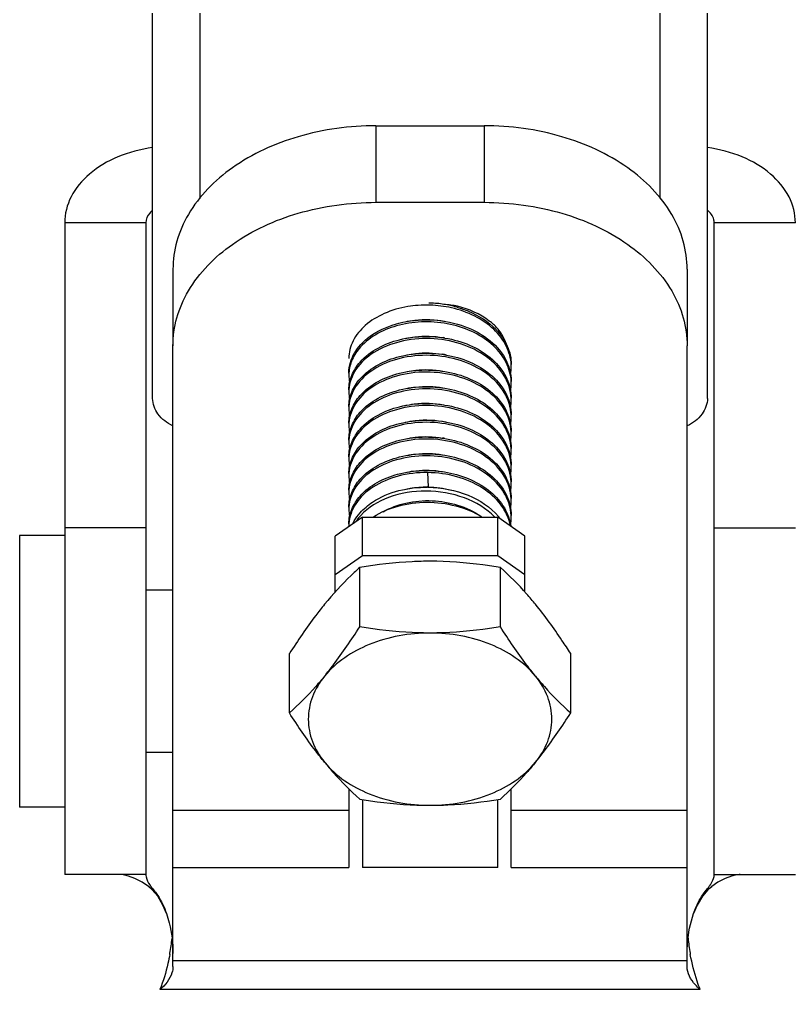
# Model space of a CAD drawing. Extents: x 4995099 to 5303443, y 4627657 to 4889583.
# Drawn here: x 5050353 to 5050986, y 4765713 to 4766510 of the extents above; entities that cross this region are included whole.
import ezdxf

# ---------------------------------------------------------------- set-up
doc = ezdxf.new("R2010")
doc.units = 0
doc.header["$LTSCALE"] = 1000
doc.header["$MEASUREMENT"] = 0
doc.layers.get('0').update_dxf_attribs({"color": 4, "linetype": 'CONTINUOUS'})

msp = doc.modelspace()

# ---------------------------------------------------------------- linework, layer by layer
at = {"linetype": 'Continuous'}
for p, q in [((5050462.56, 4766198.86), (5050462.56, 4769694.69)), ((5050918.55, 4766198.86), (5050918.55, 4769694.69)), ((5050501.48, 4766363.27), (5050501.48, 4769307.83)), ((5050879.63, 4766363.27), (5050879.63, 4769307.83)), ((5050646.07, 4766423), (5050646.07, 4766360.08)), ((5050646.07, 4766423), (5050735.04, 4766423)), ((5050735.04, 4766423), (5050735.04, 4766360.08)), ((5050646.07, 4766360.08), (5050735.04, 4766360.08)), ((5050390.26, 4766343.24), (5050390.26, 4765807.9)), ((5050457, 4766343.24), (5050390.26, 4766343.24)), ((5050457, 4766343.24), (5050457, 4765807.9)), ((5050924.11, 4765807.9), (5050924.11, 4766343.24)), ((5050990.84, 4766343.24), (5050924.11, 4766343.24)), ((5050479.24, 4766305.03), (5050479.24, 4766242.12)), ((5050901.87, 4766305.03), (5050901.87, 4766242.12)), ((5050744.61, 4766255.74), (5050744.7, 4766255.65)), ((5050479.24, 4765732.12), (5050479.24, 4766242.12)), ((5050901.87, 4765732.12), (5050901.87, 4766242.12)), ((5050688.58, 4766138.03), (5050688.89, 4766126.25)), ((5050688.89, 4766126.25), (5050688.89, 4766125.98)), ((5050634.95, 4766101.44), (5050612.7, 4766085.71)), ((5050634.95, 4766069.98), (5050634.95, 4766101.44)), ((5050634.95, 4766101.44), (5050746.16, 4766101.44)), ((5050746.16, 4766069.98), (5050746.16, 4766101.44)), ((5050768.41, 4766085.71), (5050746.16, 4766101.44)), ((5050390.26, 4766086.37), (5050353.03, 4766086.37)), ((5050457, 4766092.69), (5050390.26, 4766092.69)), ((5050612.7, 4766040.03), (5050612.7, 4766085.71)), ((5050768.41, 4766040.03), (5050768.41, 4766085.71)), ((5050924.11, 4766092.69), (5050990.84, 4766092.69)), ((5050612.7, 4766054.25), (5050634.95, 4766069.98)), ((5050634.95, 4766069.98), (5050746.16, 4766069.98)), ((5050746.16, 4766069.98), (5050768.41, 4766054.25)), ((5050632.76, 4766011.29), (5050632.76, 4766060.06)), ((5050748.35, 4766011.29), (5050748.35, 4766060.06)), ((5050479.24, 4766041.46), (5050457, 4766041.46)), ((5050574.97, 4765940.51), (5050574.97, 4765989.28)), ((5050806.14, 4765940.51), (5050806.14, 4765989.28)), ((5050479.24, 4765908), (5050457, 4765908)), ((5050623.82, 4765878.15), (5050623.82, 4765813.45)), ((5050757.29, 4765813.46), (5050757.29, 4765878.15)), ((5050390.26, 4765863.08), (5050353.03, 4765863.08)), ((5050634.95, 4765869.4), (5050634.95, 4765813.49)), ((5050746.16, 4765813.49), (5050746.16, 4765869.41)), ((5050479.24, 4765860.69), (5050623.82, 4765860.69)), ((5050757.29, 4765860.69), (5050901.87, 4765860.69)), ((5050457, 4765807.9), (5050390.26, 4765807.9)), ((5050436.35, 4765807.87), (5050435.76, 4765807.9)), ((5050438.72, 4765807.53), (5050436.35, 4765807.87)), ((5050442.69, 4765806.53), (5050438.72, 4765807.53)), ((5050479.24, 4765813.46), (5050623.82, 4765813.46)), ((5050746.16, 4765813.49), (5050634.95, 4765813.49)), ((5050757.29, 4765813.46), (5050901.87, 4765813.46)), ((5050924.11, 4765807.9), (5050990.84, 4765807.9)), ((5050942.39, 4765807.53), (5050938.42, 4765806.53)), ((5050944.76, 4765807.87), (5050942.39, 4765807.53)), ((5050945.35, 4765807.9), (5050944.76, 4765807.87)), ((5050447.95, 4765804.55), (5050442.69, 4765806.53)), ((5050454.05, 4765801.38), (5050447.95, 4765804.55)), ((5050459.07, 4765797.97), (5050454.05, 4765801.38)), ((5050927.06, 4765801.38), (5050922.04, 4765797.97)), ((5050933.16, 4765804.55), (5050927.06, 4765801.38)), ((5050938.42, 4765806.53), (5050933.16, 4765804.55)), ((5050464.09, 4765794.15), (5050459.07, 4765797.97)), ((5050462.15, 4765795.28), (5050459.09, 4765797.96)), ((5050466.68, 4765789.94), (5050462.15, 4765795.28)), ((5050918.91, 4765795.23), (5050914.39, 4765789.89)), ((5050917.02, 4765794.15), (5050922.04, 4765797.97)), ((5050922.02, 4765797.96), (5050918.91, 4765795.23)), ((5050471.05, 4765782.57), (5050466.68, 4765789.94)), ((5050914.39, 4765789.89), (5050910.05, 4765782.54)), ((5050473.9, 4765775.71), (5050471.05, 4765782.57)), ((5050910.05, 4765782.54), (5050907.21, 4765775.71)), ((5050901.87, 4765736.81), (5050479.24, 4765736.81)), ((5050912.63, 4765713.22), (5050468.47, 4765713.22))]:
    msp.add_line(p, q, dxfattribs=at)
msp.add_line((5050353.03, 4766086.37), (5050353.03, 4765863.08))
for centre, radius, start, end in [((5050687.46, 4766183.23), 94.14, 88.0532, 88.71813), ((5050687.48, 4766183.22), 94.16, 81.17191, 88.06144), ((5050687.23, 4766184.79), 90.87, 94.12569, 99.40267), ((5050687.46, 4766181.72), 93.94, 88.10633, 94.13058), ((5050687.46, 4766181.37), 94.29, 87.99871, 88.11338), ((5050687.54, 4766182.3), 93.36, 77.2993, 88.02789), ((5050695.28, 4766185.48), 91.01, 78.61655, 85.81395), ((5050688.05, 4766186.75), 90.58, 74.33036, 81.18694), ((5050688.85, 4766189.79), 87.43, 74.00439, 74.29493), ((5050687.73, 4766172.48), 77.63, 79.01309, 80.00675), ((5050687.76, 4766158.85), 77.49, 77.88431, 80.31948), ((5050720.43, 4766225), 36.86, 350.57514, 359.97129), ((5050720.82, 4766224.98), 36.47, 0.00153, 2.66813), ((5050654.12, 4766218.1), 30.3, 176.79497, 179.99776), ((5050654.57, 4766218.13), 30.74, 180.04808, 191.33885), ((5050654.12, 4766204.34), 30.3, 176.79546, 179.99776), ((5050720.42, 4766211.24), 36.86, 350.52471, 359.9709), ((5050720.82, 4766211.22), 36.46, 0.00153, 2.66774), ((5050654.57, 4766204.37), 30.75, 180.0489, 191.41749), ((5050720.42, 4766197.48), 36.86, 350.47778, 359.97077), ((5050720.82, 4766197.46), 36.46, 0.00153, 2.66766), ((5050654.12, 4766190.58), 30.3, 176.795, 179.99773), ((5050654.6, 4766190.6), 30.78, 180.05232, 192.14935), ((5050720.43, 4766183.71), 36.86, 350.55933, 359.97118), ((5050720.82, 4766183.69), 36.46, 0.00153, 2.66804), ((5050654.12, 4766176.81), 30.3, 176.79544, 179.99776), ((5050654.57, 4766176.84), 30.74, 180.04852, 191.38357), ((5050687.72, 4766089.86), 77.67, 78.78772, 80.256), ((5050720.42, 4766169.95), 36.86, 350.51432, 359.97082), ((5050720.82, 4766169.93), 36.46, 0.00153, 2.66772), ((5050654.12, 4766163.05), 30.3, 176.79541, 179.99773), ((5050654.57, 4766163.08), 30.75, 180.04877, 191.40188), ((5050720.82, 4766156.17), 36.47, 0.00153, 2.66785), ((5050654.12, 4766149.29), 30.3, 176.79492, 179.99773), ((5050720.43, 4766156.19), 36.86, 350.55498, 359.97115), ((5050654.57, 4766149.31), 30.74, 180.04817, 191.34656), ((5050720.41, 4766142.43), 36.88, 350.33539, 359.96948), ((5050720.82, 4766142.41), 36.46, 0.00153, 2.66796), ((5050654.12, 4766135.52), 30.3, 176.79549, 179.99773), ((5050654.57, 4766135.55), 30.74, 180.04847, 191.36983), ((5050687.46, 4766047.2), 79.06, 88.96287, 89.19864), ((5050687.46, 4766031.9), 94.09, 89.13991, 89.31671), ((5050720.42, 4766128.66), 36.86, 350.49825, 359.97077), ((5050720.82, 4766128.64), 36.46, 0.00153, 2.66766), ((5050654.12, 4766121.76), 30.3, 176.7953, 179.99773), ((5050654.57, 4766121.79), 30.75, 180.0486, 191.38892), ((5050654.12, 4766108), 30.3, 176.79481, 179.99776), ((5050720.43, 4766114.9), 36.86, 350.57752, 359.97131), ((5050720.82, 4766114.88), 36.47, 0.00153, 2.66807), ((5050654.56, 4766108.03), 30.74, 180.04798, 191.32959), ((5050708.74, 4766069.34), 50.15, 37.51952, 40.62392), ((5050720.82, 4766101.12), 36.47, 0.00153, 2.66785), ((5050654.13, 4766094.24), 30.3, 176.79418, 179.99779), ((5050654.05, 4766094.24), 30.22, 180.00025, 181.15233), ((5050720.43, 4766101.14), 36.86, 350.5385, 359.97101), ((5050493.41, 4765821.43), 39.89, 213.78825, 214.18873), ((5050887.7, 4765821.43), 39.89, 325.81127, 326.21175), ((5050311.43, 4765772.18), 167.9, 350.02795, 354.2434), ((5051069.67, 4765772.18), 167.89, 185.75094, 189.97213), ((5050309.57, 4765772.46), 169.78, 349.72994, 350.04435), ((5051071.54, 4765772.46), 169.78, 189.95565, 190.27006)]:
    msp.add_arc(centre, radius, start, end, dxfattribs=at)
for points, knots in [([(5050646.07, 4766423), (5050624.58, 4766423), (5050582.87, 4766417.34), (5050528.26, 4766392.79), (5050494.97, 4766359.48), (5050481.49, 4766328.63), (5050479.24, 4766312.78), (5050479.24, 4766305.03)], [0, 0, 0, 0, 0.287429, 0.554303, 0.789052, 0.896403, 1, 1, 1, 1]), ([(5050901.87, 4766305.03), (5050901.87, 4766312.78), (5050899.62, 4766328.63), (5050886.14, 4766359.48), (5050852.85, 4766392.79), (5050798.23, 4766417.34), (5050756.53, 4766423), (5050735.04, 4766423)], [0, 0, 0, 0, 0.103597, 0.210948, 0.445697, 0.712571, 1, 1, 1, 1]), ([(5050462.52, 4766405.03), (5050452.74, 4766403.71), (5050434.18, 4766398.91), (5050410.53, 4766385.14), (5050394.32, 4766366.08), (5050390.26, 4766350.55), (5050390.26, 4766343.24)], [0, 0, 0, 0, 0.287892, 0.552013, 0.786654, 1, 1, 1, 1]), ([(5050990.84, 4766343.24), (5050990.84, 4766350.55), (5050986.79, 4766366.08), (5050970.58, 4766385.14), (5050946.93, 4766398.91), (5050928.37, 4766403.71), (5050918.59, 4766405.03)], [0, 0, 0, 0, 0.213346, 0.447987, 0.712108, 1, 1, 1, 1]), ([(5050479.24, 4766242.12), (5050479.24, 4766249.86), (5050481.49, 4766265.71), (5050494.97, 4766296.57), (5050528.26, 4766329.88), (5050582.87, 4766354.43), (5050624.58, 4766360.08), (5050646.07, 4766360.08)], [0, 0, 0, 0, 0.103597, 0.210948, 0.445697, 0.712571, 1, 1, 1, 1]), ([(5050735.04, 4766360.08), (5050756.53, 4766360.08), (5050798.23, 4766354.43), (5050852.85, 4766329.88), (5050886.14, 4766296.57), (5050899.62, 4766265.71), (5050901.87, 4766249.86), (5050901.87, 4766242.12)], [0, 0, 0, 0, 0.287429, 0.554303, 0.789052, 0.896403, 1, 1, 1, 1]), ([(5050462.44, 4766353.55), (5050461.6, 4766352.87), (5050458.74, 4766350.14), (5050457, 4766346.11), (5050457, 4766343.24)], [0, 0, 0, 0, 0.274002, 1, 1, 1, 1]), ([(5050924.11, 4766343.24), (5050924.11, 4766344.18), (5050923.61, 4766348.15), (5050921.01, 4766351.64), (5050918.67, 4766353.55)], [0, 0, 0, 0, 0.236834, 1, 1, 1, 1]), ([(5050672.39, 4766274.43), (5050665.71, 4766273.32), (5050653.15, 4766269.75), (5050637.27, 4766260.14), (5050626.5, 4766247.2), (5050623.82, 4766236.77), (5050623.82, 4766231.86)], [0, 0, 0, 0, 0.291651, 0.555731, 0.788679, 1, 1, 1, 1]), ([(5050757.25, 4766226.68), (5050757, 4766231.97), (5050753.97, 4766242.95), (5050743.07, 4766256.86), (5050727.24, 4766267.52), (5050714.71, 4766271.87), (5050708.07, 4766273.37)], [0, 0, 0, 0, 0.219273, 0.456424, 0.717944, 1, 1, 1, 1]), ([(5050712.94, 4766273.84), (5050716.05, 4766272.95), (5050727.6, 4766268.94), (5050738.35, 4766262.2), (5050744.61, 4766255.74)], [0, 0, 0, 0, 0.264817, 1, 1, 1, 1]), ([(5050745.79, 4766256.79), (5050743.78, 4766258.89), (5050734.37, 4766267.15), (5050722.51, 4766272.33), (5050713.24, 4766274.7)], [0, 0, 0, 0, 0.23319, 1, 1, 1, 1]), ([(5050623.82, 4766219.82), (5050623.82, 4766222.77), (5050624.73, 4766228.84), (5050630.17, 4766240.65), (5050643.58, 4766253.23), (5050665.42, 4766262.16), (5050690.67, 4766264.73), (5050715.95, 4766260.45), (5050737.82, 4766249.68), (5050753.3, 4766233.39), (5050757.29, 4766219.47), (5050757.29, 4766212.94)], [0, 0, 0, 0, 0.049449, 0.100956, 0.214949, 0.346477, 0.489675, 0.634208, 0.769827, 0.890789, 1, 1, 1, 1]), ([(5050757.25, 4766212.92), (5050757, 4766218.25), (5050753.91, 4766229.35), (5050742.82, 4766243.36), (5050726.72, 4766254.03), (5050707.25, 4766260.62), (5050686.16, 4766262.66), (5050660.04, 4766259.45), (5050641.54, 4766250.32), (5050633.37, 4766241.23)], [0, 0, 0, 0, 0.105385, 0.219488, 0.34542, 0.481197, 0.621395, 0.759049, 1, 1, 1, 1]), ([(5050670.12, 4766261.92), (5050672.71, 4766262.53), (5050683.42, 4766264.41), (5050694.51, 4766264), (5050702.55, 4766262.44)], [0, 0, 0, 0, 0.245648, 1, 1, 1, 1]), ([(5050744.7, 4766255.65), (5050748.55, 4766251.65), (5050754.9, 4766242.69), (5050757.29, 4766231.87), (5050757.29, 4766226.7)], [0, 0, 0, 0, 0.517736, 1, 1, 1, 1]), ([(5050752.76, 4766244.69), (5050752.39, 4766245.76), (5050750.62, 4766250.08), (5050748.04, 4766254.06), (5050745.79, 4766256.79)], [0, 0, 0, 0, 0.242775, 1, 1, 1, 1]), ([(5050757.25, 4766199.15), (5050756.95, 4766205.56), (5050752.5, 4766219.04), (5050737.01, 4766234.7), (5050715.5, 4766245.05), (5050690.78, 4766249.19), (5050666.05, 4766246.8), (5050644.53, 4766238.22), (5050628.87, 4766224.4), (5050624.2, 4766211.91), (5050623.87, 4766206.03)], [0, 0, 0, 0, 0.109414, 0.230762, 0.366312, 0.510386, 0.653204, 0.784891, 0.899595, 1, 1, 1, 1]), ([(5050633.1, 4766228.88), (5050641.3, 4766238.18), (5050660.14, 4766247.49), (5050686.68, 4766250.65), (5050708.09, 4766248.42), (5050727.76, 4766241.5), (5050743.84, 4766230.41), (5050754.65, 4766215.93), (5050757.29, 4766204.58), (5050757.29, 4766199.17)], [0, 0, 0, 0, 0.241301, 0.379446, 0.520004, 0.655787, 0.781306, 0.894819, 1, 1, 1, 1]), ([(5050670.73, 4766248.3), (5050673.17, 4766248.85), (5050683.23, 4766250.56), (5050693.63, 4766250.26), (5050701.2, 4766248.92)], [0, 0, 0, 0, 0.245788, 1, 1, 1, 1]), ([(5050633.37, 4766241.23), (5050630.62, 4766238.18), (5050626.08, 4766231.5), (5050624.08, 4766223.61), (5050623.87, 4766219.79)], [0, 0, 0, 0, 0.517722, 1, 1, 1, 1]), ([(5050757.25, 4766185.39), (5050756.95, 4766191.8), (5050752.5, 4766205.28), (5050737.01, 4766220.93), (5050715.5, 4766231.29), (5050690.78, 4766235.43), (5050666.05, 4766233.03), (5050644.53, 4766224.46), (5050628.87, 4766210.64), (5050624.2, 4766198.15), (5050623.87, 4766192.27)], [0, 0, 0, 0, 0.10941, 0.230759, 0.36631, 0.510388, 0.653211, 0.784896, 0.899598, 1, 1, 1, 1]), ([(5050633.1, 4766215.13), (5050641.31, 4766224.42), (5050660.15, 4766233.73), (5050686.69, 4766236.88), (5050708.1, 4766234.66), (5050727.76, 4766227.74), (5050743.84, 4766216.65), (5050754.65, 4766202.17), (5050757.29, 4766190.82), (5050757.29, 4766185.41)], [0, 0, 0, 0, 0.241321, 0.379464, 0.520018, 0.655795, 0.781306, 0.894819, 1, 1, 1, 1]), ([(5050671.48, 4766234.7), (5050673.84, 4766235.2), (5050683.52, 4766236.77), (5050693.5, 4766236.48), (5050700.79, 4766235.23)], [0, 0, 0, 0, 0.246058, 1, 1, 1, 1]), ([(5050623.82, 4766206.06), (5050623.82, 4766210.08), (5050625.56, 4766218.5), (5050630.23, 4766225.64), (5050633.1, 4766228.88)], [0, 0, 0, 0, 0.48238, 1, 1, 1, 1]), ([(5050633.09, 4766201.35), (5050641.29, 4766210.64), (5050660.13, 4766219.96), (5050686.67, 4766223.12), (5050708.08, 4766220.9), (5050727.75, 4766213.98), (5050743.84, 4766202.89), (5050754.65, 4766188.41), (5050757.29, 4766177.05), (5050757.29, 4766171.65)], [0, 0, 0, 0, 0.241291, 0.379436, 0.519999, 0.655783, 0.781305, 0.89482, 1, 1, 1, 1]), ([(5050671.7, 4766220.98), (5050674.05, 4766221.48), (5050683.73, 4766223.02), (5050693.69, 4766222.7), (5050700.96, 4766221.44)], [0, 0, 0, 0, 0.246155, 1, 1, 1, 1]), ([(5050623.82, 4766192.29), (5050623.82, 4766196.32), (5050625.56, 4766204.75), (5050630.24, 4766211.89), (5050633.1, 4766215.13)], [0, 0, 0, 0, 0.482371, 1, 1, 1, 1]), ([(5050757.25, 4766171.63), (5050756.95, 4766178.04), (5050752.5, 4766191.52), (5050737.01, 4766207.17), (5050715.5, 4766217.53), (5050690.78, 4766221.67), (5050666.05, 4766219.27), (5050644.53, 4766210.69), (5050628.87, 4766196.87), (5050624.2, 4766184.38), (5050623.87, 4766178.51)], [0, 0, 0, 0, 0.109413, 0.230763, 0.366317, 0.51039, 0.65321, 0.784893, 0.899595, 1, 1, 1, 1]), ([(5050757.25, 4766157.87), (5050756.95, 4766164.27), (5050752.5, 4766177.75), (5050737.01, 4766193.41), (5050715.5, 4766203.77), (5050690.78, 4766207.9), (5050666.05, 4766205.51), (5050644.53, 4766196.93), (5050628.87, 4766183.11), (5050624.2, 4766170.62), (5050623.87, 4766164.74)], [0, 0, 0, 0, 0.109413, 0.230762, 0.36631, 0.510386, 0.653205, 0.784893, 0.899595, 1, 1, 1, 1]), ([(5050633.1, 4766187.6), (5050641.31, 4766196.89), (5050660.15, 4766206.2), (5050686.69, 4766209.36), (5050708.1, 4766207.13), (5050727.76, 4766200.21), (5050743.84, 4766189.12), (5050754.65, 4766174.64), (5050757.29, 4766163.29), (5050757.29, 4766157.89)], [0, 0, 0, 0, 0.241314, 0.379459, 0.520012, 0.655791, 0.781307, 0.89482, 1, 1, 1, 1]), ([(5050671.42, 4766207.16), (5050673.82, 4766207.68), (5050683.66, 4766209.27), (5050693.8, 4766208.94), (5050701.19, 4766207.64)], [0, 0, 0, 0, 0.246065, 1, 1, 1, 1]), ([(5050479.13, 4766176.33), (5050474.45, 4766178.65), (5050466.28, 4766184.6), (5050462.56, 4766194.38), (5050462.56, 4766198.86)], [0, 0, 0, 0, 0.538137, 1, 1, 1, 1]), ([(5050623.82, 4766178.53), (5050623.82, 4766182.56), (5050625.56, 4766190.97), (5050630.23, 4766198.11), (5050633.09, 4766201.35)], [0, 0, 0, 0, 0.482397, 1, 1, 1, 1]), ([(5050918.55, 4766198.86), (5050918.55, 4766194.38), (5050914.83, 4766184.6), (5050906.66, 4766178.65), (5050901.98, 4766176.33)], [0, 0, 0, 0, 0.461863, 1, 1, 1, 1]), ([(5050757.25, 4766144.1), (5050756.95, 4766150.51), (5050752.5, 4766163.99), (5050737.01, 4766179.65), (5050715.5, 4766190), (5050690.78, 4766194.14), (5050666.05, 4766191.74), (5050644.53, 4766183.17), (5050628.87, 4766169.35), (5050624.2, 4766156.86), (5050623.87, 4766150.98)], [0, 0, 0, 0, 0.109411, 0.230759, 0.366311, 0.510389, 0.653212, 0.784896, 0.899598, 1, 1, 1, 1]), ([(5050633.1, 4766173.83), (5050641.3, 4766183.13), (5050660.14, 4766192.44), (5050686.69, 4766195.6), (5050708.09, 4766193.37), (5050727.76, 4766186.45), (5050743.84, 4766175.36), (5050754.65, 4766160.88), (5050757.29, 4766149.53), (5050757.29, 4766144.12)], [0, 0, 0, 0, 0.241312, 0.379455, 0.520012, 0.655791, 0.781305, 0.89482, 1, 1, 1, 1]), ([(5050669.66, 4766193), (5050672.24, 4766193.62), (5050682.89, 4766195.56), (5050693.94, 4766195.23), (5050701.96, 4766193.74)], [0, 0, 0, 0, 0.2454, 1, 1, 1, 1]), ([(5050623.82, 4766164.77), (5050623.82, 4766168.8), (5050625.56, 4766177.22), (5050630.24, 4766184.36), (5050633.1, 4766187.6)], [0, 0, 0, 0, 0.482371, 1, 1, 1, 1]), ([(5050670.23, 4766179.37), (5050672.92, 4766180), (5050684.01, 4766181.91), (5050695.52, 4766181.36), (5050703.81, 4766179.6)], [0, 0, 0, 0, 0.245825, 1, 1, 1, 1]), ([(5050623.82, 4766151), (5050623.82, 4766155.03), (5050625.56, 4766163.45), (5050630.24, 4766170.59), (5050633.1, 4766173.83)], [0, 0, 0, 0, 0.482382, 1, 1, 1, 1]), ([(5050757.25, 4766130.34), (5050756.95, 4766136.75), (5050752.5, 4766150.23), (5050737.01, 4766165.88), (5050715.5, 4766176.24), (5050690.78, 4766180.38), (5050666.05, 4766177.98), (5050644.53, 4766169.41), (5050628.87, 4766155.59), (5050624.2, 4766143.1), (5050623.87, 4766137.22)], [0, 0, 0, 0, 0.109414, 0.230763, 0.366316, 0.510389, 0.653208, 0.784892, 0.899594, 1, 1, 1, 1]), ([(5050633.09, 4766160.06), (5050641.29, 4766169.36), (5050660.13, 4766178.67), (5050686.67, 4766181.83), (5050708.08, 4766179.61), (5050727.75, 4766172.69), (5050743.84, 4766161.6), (5050754.65, 4766147.12), (5050757.29, 4766135.77), (5050757.29, 4766130.36)], [0, 0, 0, 0, 0.24129, 0.379435, 0.519998, 0.655783, 0.781305, 0.89482, 1, 1, 1, 1]), ([(5050757.25, 4766116.58), (5050756.95, 4766122.99), (5050752.5, 4766136.47), (5050737.01, 4766152.12), (5050715.5, 4766162.48), (5050690.78, 4766166.62), (5050666.05, 4766164.22), (5050644.53, 4766155.64), (5050628.87, 4766141.82), (5050624.2, 4766129.33), (5050623.87, 4766123.46)], [0, 0, 0, 0, 0.109411, 0.23076, 0.366309, 0.510386, 0.653207, 0.784895, 0.899597, 1, 1, 1, 1]), ([(5050633.1, 4766146.31), (5050641.31, 4766155.61), (5050660.15, 4766164.91), (5050686.69, 4766168.07), (5050708.1, 4766165.84), (5050727.76, 4766158.92), (5050743.84, 4766147.84), (5050754.65, 4766133.35), (5050757.29, 4766122), (5050757.29, 4766116.6)], [0, 0, 0, 0, 0.241317, 0.379461, 0.520014, 0.655792, 0.781306, 0.894819, 1, 1, 1, 1]), ([(5050670.98, 4766165.78), (5050673.38, 4766166.31), (5050683.25, 4766167.97), (5050693.44, 4766167.68), (5050700.87, 4766166.41)], [0, 0, 0, 0, 0.245865, 1, 1, 1, 1]), ([(5050623.82, 4766137.24), (5050623.82, 4766141.27), (5050625.56, 4766149.69), (5050630.23, 4766156.82), (5050633.09, 4766160.06)], [0, 0, 0, 0, 0.482394, 1, 1, 1, 1]), ([(5050757.25, 4766102.82), (5050756.95, 4766109.22), (5050752.5, 4766122.7), (5050737.01, 4766138.36), (5050715.5, 4766148.72), (5050690.78, 4766152.85), (5050666.05, 4766150.46), (5050644.53, 4766141.88), (5050628.87, 4766128.06), (5050624.2, 4766115.57), (5050623.87, 4766109.69)], [0, 0, 0, 0, 0.109411, 0.23076, 0.366314, 0.510391, 0.653213, 0.784895, 0.899597, 1, 1, 1, 1]), ([(5050633.09, 4766132.54), (5050641.3, 4766141.84), (5050660.13, 4766151.15), (5050686.68, 4766154.31), (5050708.09, 4766152.08), (5050727.75, 4766145.17), (5050743.84, 4766134.08), (5050754.65, 4766119.59), (5050757.29, 4766108.24), (5050757.29, 4766102.84)], [0, 0, 0, 0, 0.241302, 0.379446, 0.520006, 0.655788, 0.781304, 0.89482, 1, 1, 1, 1]), ([(5050671.56, 4766152.14), (5050673.92, 4766152.64), (5050683.62, 4766154.2), (5050693.61, 4766153.89), (5050700.91, 4766152.64)], [0, 0, 0, 0, 0.246098, 1, 1, 1, 1]), ([(5050623.82, 4766123.48), (5050623.82, 4766127.51), (5050625.56, 4766135.93), (5050630.24, 4766143.07), (5050633.1, 4766146.31)], [0, 0, 0, 0, 0.48237, 1, 1, 1, 1]), ([(5050688.58, 4766138.03), (5050680.41, 4766138.13), (5050664.59, 4766136.29), (5050643.75, 4766127.59), (5050628.67, 4766113.9), (5050624.19, 4766101.69), (5050623.87, 4766095.93)], [0, 0, 0, 0, 0.291821, 0.560232, 0.794326, 1, 1, 1, 1]), ([(5050633.09, 4766118.78), (5050640.96, 4766127.69), (5050658.8, 4766136.82), (5050684.2, 4766140.43), (5050704.87, 4766138.91), (5050724.21, 4766133), (5050740.54, 4766123.11), (5050752.3, 4766109.93), (5050756.24, 4766099.24), (5050756.95, 4766094)], [0, 0, 0, 0, 0.238806, 0.375378, 0.515068, 0.651187, 0.778286, 0.893865, 1, 1, 1, 1]), ([(5050671.67, 4766138.4), (5050674.02, 4766138.9), (5050683.69, 4766140.44), (5050693.65, 4766140.13), (5050700.91, 4766138.87)], [0, 0, 0, 0, 0.24614, 1, 1, 1, 1]), ([(5050756.63, 4766094.18), (5050755.47, 4766100.31), (5050749.59, 4766112.72), (5050733.55, 4766126.7), (5050712.43, 4766135.74), (5050696.64, 4766137.93), (5050688.58, 4766138.03)], [0, 0, 0, 0, 0.215857, 0.456017, 0.721227, 1, 1, 1, 1]), ([(5050623.82, 4766109.72), (5050623.82, 4766113.74), (5050625.56, 4766122.16), (5050630.23, 4766129.3), (5050633.09, 4766132.54)], [0, 0, 0, 0, 0.482394, 1, 1, 1, 1]), ([(5050633.08, 4766105), (5050636.06, 4766108.38), (5050651.67, 4766121.45), (5050672.97, 4766126.17), (5050688.58, 4766125.98)], [0, 0, 0, 0, 0.224306, 1, 1, 1, 1]), ([(5050669.57, 4766124.16), (5050671.09, 4766124.53), (5050677.34, 4766125.83), (5050683.76, 4766126.32), (5050688.57, 4766126.25)], [0, 0, 0, 0, 0.245441, 1, 1, 1, 1]), ([(5050688.87, 4766125.98), (5050700.09, 4766125.81), (5050721.55, 4766121.81), (5050740.21, 4766109.67), (5050746.8, 4766101.99)], [0, 0, 0, 0, 0.525716, 1, 1, 1, 1]), ([(5050623.82, 4766095.95), (5050623.82, 4766099.98), (5050625.56, 4766108.4), (5050630.23, 4766115.54), (5050633.09, 4766118.78)], [0, 0, 0, 0, 0.482388, 1, 1, 1, 1]), ([(5050743.79, 4766101.53), (5050736.86, 4766108.5), (5050718.55, 4766119.29), (5050687.53, 4766124.56), (5050657.2, 4766119.86), (5050639.72, 4766109.5), (5050633.58, 4766102.83)], [0, 0, 0, 0, 0.245715, 0.512956, 0.773315, 1, 1, 1, 1]), ([(5050643.96, 4766101.56), (5050650.15, 4766105.6), (5050664.61, 4766111.69), (5050695.53, 4766115.65), (5050720.09, 4766109.74), (5050733.37, 4766101.45)], [0, 0, 0, 0, 0.237857, 0.495496, 1, 1, 1, 1]), ([(5050652.07, 4766105.85), (5050657.84, 4766109.2), (5050671.12, 4766114.06), (5050698.98, 4766116.38), (5050720.72, 4766110.16), (5050732.24, 4766102.22)], [0, 0, 0, 0, 0.239537, 0.497847, 1, 1, 1, 1]), ([(5050627.04, 4766095.99), (5050627.42, 4766096.78), (5050629.11, 4766099.99), (5050631.26, 4766102.94), (5050633.08, 4766105)], [0, 0, 0, 0, 0.243018, 1, 1, 1, 1]), ([(5050690.55, 4766065.17), (5050685.69, 4766065.17), (5050666.34, 4766064.7), (5050647.06, 4766062.42), (5050632.76, 4766060.06)], [0, 0, 0, 0, 0.251248, 1, 1, 1, 1]), ([(5050748.35, 4766060.06), (5050743.6, 4766060.84), (5050724.46, 4766063.71), (5050705.09, 4766065.17), (5050690.55, 4766065.17)], [0, 0, 0, 0, 0.248681, 1, 1, 1, 1]), ([(5050632.76, 4766060.06), (5050630.35, 4766057.9), (5050620.1, 4766048.41), (5050610.64, 4766038.08), (5050603.87, 4766029.78)], [0, 0, 0, 0, 0.2325, 1, 1, 1, 1]), ([(5050777.24, 4766029.78), (5050774.87, 4766032.69), (5050765.84, 4766043.34), (5050755.95, 4766053.25), (5050748.35, 4766060.06)], [0, 0, 0, 0, 0.268858, 1, 1, 1, 1]), ([(5050603.87, 4766029.78), (5050601.38, 4766026.73), (5050591.14, 4766013.67), (5050581.82, 4765999.93), (5050574.97, 4765989.28)], [0, 0, 0, 0, 0.237123, 1, 1, 1, 1]), ([(5050806.14, 4765989.28), (5050803.79, 4765992.93), (5050794.7, 4766006.8), (5050784.99, 4766020.29), (5050777.24, 4766029.78)], [0, 0, 0, 0, 0.261287, 1, 1, 1, 1]), ([(5050603.87, 4765970.8), (5050606.36, 4765973.84), (5050616.59, 4765986.9), (5050625.92, 4766000.65), (5050632.76, 4766011.29)], [0, 0, 0, 0, 0.237123, 1, 1, 1, 1]), ([(5050690.55, 4766006.19), (5050673.58, 4766006.19), (5050641.37, 4766000.65), (5050613.33, 4765982.38), (5050603.87, 4765970.8)], [0, 0, 0, 0, 0.531659, 1, 1, 1, 1]), ([(5050690.55, 4766006.19), (5050685.69, 4766006.19), (5050666.34, 4766006.65), (5050647.06, 4766008.93), (5050632.76, 4766011.29)], [0, 0, 0, 0, 0.251248, 1, 1, 1, 1]), ([(5050748.35, 4766011.29), (5050743.6, 4766010.51), (5050724.46, 4766007.64), (5050705.09, 4766006.19), (5050690.55, 4766006.19)], [0, 0, 0, 0, 0.248681, 1, 1, 1, 1]), ([(5050777.24, 4765970.8), (5050767.78, 4765982.38), (5050739.74, 4766000.65), (5050707.53, 4766006.19), (5050690.55, 4766006.19)], [0, 0, 0, 0, 0.468341, 1, 1, 1, 1]), ([(5050777.24, 4765970.8), (5050774.75, 4765973.84), (5050764.52, 4765986.9), (5050755.19, 4766000.65), (5050748.35, 4766011.29)], [0, 0, 0, 0, 0.237123, 1, 1, 1, 1]), ([(5050603.87, 4765970.8), (5050601.49, 4765967.89), (5050592.46, 4765957.24), (5050582.58, 4765947.32), (5050574.97, 4765940.51)], [0, 0, 0, 0, 0.268858, 1, 1, 1, 1]), ([(5050603.87, 4765970.8), (5050599.7, 4765965.69), (5050592.93, 4765954.5), (5050589.26, 4765935.41), (5050592.93, 4765916.31), (5050599.7, 4765905.12), (5050603.87, 4765900.02)], [0, 0, 0, 0, 0.257487, 0.5, 0.742513, 1, 1, 1, 1]), ([(5050777.24, 4765970.8), (5050779.61, 4765967.89), (5050788.64, 4765957.24), (5050798.53, 4765947.32), (5050806.14, 4765940.51)], [0, 0, 0, 0, 0.268858, 1, 1, 1, 1]), ([(5050777.24, 4765900.02), (5050781.41, 4765905.12), (5050788.18, 4765916.31), (5050791.85, 4765935.41), (5050788.18, 4765954.5), (5050781.41, 4765965.69), (5050777.24, 4765970.8)], [0, 0, 0, 0, 0.257487, 0.5, 0.742513, 1, 1, 1, 1]), ([(5050603.87, 4765900.02), (5050601.38, 4765903.06), (5050591.14, 4765916.12), (5050581.82, 4765929.87), (5050574.97, 4765940.51)], [0, 0, 0, 0, 0.237123, 1, 1, 1, 1]), ([(5050777.24, 4765900.02), (5050779.73, 4765903.06), (5050789.97, 4765916.12), (5050799.29, 4765929.87), (5050806.14, 4765940.51)], [0, 0, 0, 0, 0.237123, 1, 1, 1, 1]), ([(5050603.87, 4765900.02), (5050606.24, 4765897.11), (5050615.27, 4765886.46), (5050625.16, 4765876.54), (5050632.76, 4765869.73)], [0, 0, 0, 0, 0.268858, 1, 1, 1, 1]), ([(5050603.87, 4765900.02), (5050613.33, 4765888.43), (5050641.37, 4765870.16), (5050673.58, 4765864.63), (5050690.55, 4765864.63)], [0, 0, 0, 0, 0.468341, 1, 1, 1, 1]), ([(5050690.55, 4765864.63), (5050707.53, 4765864.63), (5050739.74, 4765870.16), (5050767.78, 4765888.43), (5050777.24, 4765900.02)], [0, 0, 0, 0, 0.531659, 1, 1, 1, 1]), ([(5050777.24, 4765900.02), (5050774.87, 4765897.11), (5050765.84, 4765886.46), (5050755.95, 4765876.54), (5050748.35, 4765869.73)], [0, 0, 0, 0, 0.268858, 1, 1, 1, 1]), ([(5050632.76, 4765869.73), (5050637.51, 4765868.95), (5050656.65, 4765866.08), (5050676.02, 4765864.63), (5050690.55, 4765864.63)], [0, 0, 0, 0, 0.248681, 1, 1, 1, 1]), ([(5050690.55, 4765864.63), (5050695.42, 4765864.63), (5050714.77, 4765865.09), (5050734.05, 4765867.38), (5050748.35, 4765869.73)], [0, 0, 0, 0, 0.251248, 1, 1, 1, 1]), ([(5050457, 4765807.9), (5050457, 4765807.21), (5050457.33, 4765804.09), (5050458.91, 4765801.26), (5050460.25, 4765799.25)], [0, 0, 0, 0, 0.222245, 1, 1, 1, 1]), ([(5050920.86, 4765799.25), (5050921.36, 4765799.99), (5050923, 4765802.61), (5050924.11, 4765805.69), (5050924.11, 4765807.9)], [0, 0, 0, 0, 0.289589, 1, 1, 1, 1]), ([(5050460.41, 4765799.02), (5050460.67, 4765798.63), (5050461.84, 4765796.96), (5050463.1, 4765795.37), (5050464.09, 4765794.15)], [0, 0, 0, 0, 0.231104, 1, 1, 1, 1]), ([(5050917.02, 4765794.15), (5050917.36, 4765794.58), (5050918.64, 4765796.16), (5050919.87, 4765797.79), (5050920.7, 4765799.02)], [0, 0, 0, 0, 0.26918, 1, 1, 1, 1]), ([(5050464.09, 4765794.15), (5050465.02, 4765793.01), (5050469.11, 4765787.35), (5050472.08, 4765780.92), (5050473.9, 4765775.71)], [0, 0, 0, 0, 0.210146, 1, 1, 1, 1]), ([(5050907.21, 4765775.71), (5050907.87, 4765777.59), (5050910.41, 4765784.09), (5050913.87, 4765790.28), (5050917.02, 4765794.15)], [0, 0, 0, 0, 0.285604, 1, 1, 1, 1]), ([(5050473.9, 4765775.71), (5050474.78, 4765773.19), (5050477.95, 4765762.48), (5050479.24, 4765751.24), (5050479.24, 4765742.75)], [0, 0, 0, 0, 0.239548, 1, 1, 1, 1]), ([(5050901.87, 4765742.75), (5050901.87, 4765745.63), (5050902.31, 4765756.78), (5050904.47, 4765767.89), (5050907.21, 4765775.71)], [0, 0, 0, 0, 0.257456, 1, 1, 1, 1]), ([(5050476.63, 4765742.19), (5050476.17, 4765739.67), (5050474.15, 4765729.84), (5050471.25, 4765720.17), (5050468.47, 4765713.22)], [0, 0, 0, 0, 0.255037, 1, 1, 1, 1]), ([(5050912.63, 4765713.22), (5050911.73, 4765715.48), (5050908.28, 4765724.92), (5050905.84, 4765734.71), (5050904.48, 4765742.19)], [0, 0, 0, 0, 0.242689, 1, 1, 1, 1]), ([(5050479.24, 4765732.12), (5050479.24, 4765730.41), (5050477.89, 4765723.03), (5050472.84, 4765716.86), (5050468.47, 4765713.22)], [0, 0, 0, 0, 0.231026, 1, 1, 1, 1]), ([(5050912.63, 4765713.22), (5050911.13, 4765714.47), (5050905.87, 4765719.51), (5050901.87, 4765726.72), (5050901.87, 4765732.12)], [0, 0, 0, 0, 0.266, 1, 1, 1, 1])]:
    msp.add_open_spline(points, degree=3, knots=knots, dxfattribs=at)
for points in [[(5050688.89, 4766126.25), (5050695.28, 4766126.13), (5050701.7, 4766125.25), (5050707.87, 4766123.59)], [(5050633.58, 4766102.83), (5050632.18, 4766101.31), (5050630.88, 4766099.69), (5050629.72, 4766097.98)]]:
    msp.add_open_spline(points, degree=3, dxfattribs=at)

doc.saveas('drawing.dxf')
